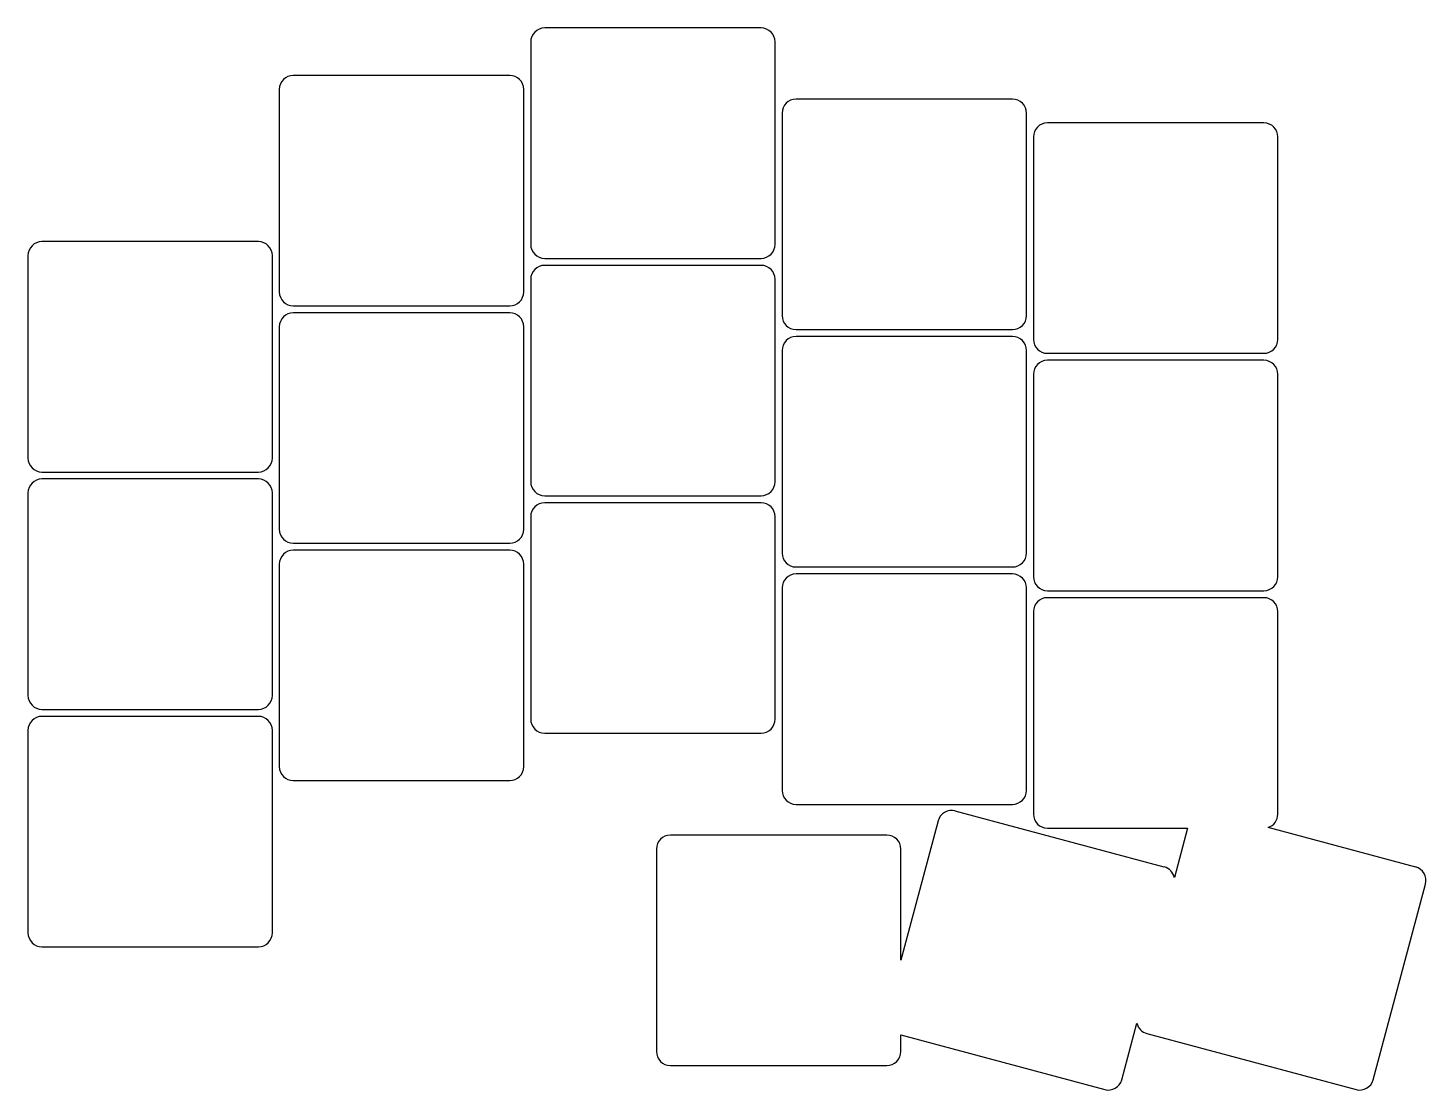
# Model space of a CAD drawing. Header units: millimetres. Extents: x -9 to 91, y -19 to 58.
import ezdxf

# ---------------------------------------------------------------- set-up
doc = ezdxf.new("R2010")
doc.units = ezdxf.units.MM

msp = doc.modelspace()

# ---------------------------------------------------------------- linework, layer by layer
for p, q in [((43.75, 57.55), (28.25, 57.55)), ((27.25, 56.55), (27.25, 42.05)), ((44.75, 42.05), (44.75, 56.55)), ((25.75, 54.15), (10.25, 54.15)), ((9.25, 53.15), (9.25, 38.65)), ((26.75, 38.65), (26.75, 53.15)), ((61.75, 52.45), (46.25, 52.45)), ((45.25, 51.45), (45.25, 36.95)), ((62.75, 36.95), (62.75, 51.45)), ((79.75, 50.75), (64.25, 50.75)), ((63.25, 49.75), (63.25, 35.25)), ((80.75, 35.25), (80.75, 49.75)), ((7.75, 42.25), (-7.75, 42.25)), ((-8.75, 41.25), (-8.75, 26.75)), ((8.75, 26.75), (8.75, 41.25)), ((28.25, 41.05), (43.75, 41.05)), ((43.75, 40.55), (28.25, 40.55)), ((27.25, 39.55), (27.25, 25.05)), ((44.75, 25.05), (44.75, 39.55)), ((10.25, 37.65), (25.75, 37.65)), ((25.75, 37.15), (10.25, 37.15)), ((9.25, 36.15), (9.25, 21.65)), ((26.75, 21.65), (26.75, 36.15)), ((46.25, 35.95), (61.75, 35.95)), ((61.75, 35.45), (46.25, 35.45)), ((45.25, 34.45), (45.25, 19.95)), ((62.75, 19.95), (62.75, 34.45)), ((64.25, 34.25), (79.75, 34.25)), ((79.75, 33.75), (64.25, 33.75)), ((63.25, 32.75), (63.25, 18.25)), ((80.75, 18.25), (80.75, 32.75)), ((-7.75, 25.75), (7.75, 25.75)), ((7.75, 25.25), (-7.75, 25.25)), ((-8.75, 24.25), (-8.75, 9.75)), ((8.75, 9.75), (8.75, 24.25)), ((28.25, 24.05), (43.75, 24.05)), ((43.75, 23.55), (28.25, 23.55)), ((27.25, 22.55), (27.25, 8.05)), ((44.75, 8.05), (44.75, 22.55)), ((10.25, 20.65), (25.75, 20.65)), ((25.75, 20.15), (10.25, 20.15)), ((9.25, 19.15), (9.25, 4.65)), ((26.75, 4.65), (26.75, 19.15)), ((46.25, 18.95), (61.75, 18.95)), ((61.75, 18.45), (46.25, 18.45)), ((45.25, 17.45), (45.25, 2.95)), ((62.75, 2.95), (62.75, 17.45)), ((64.25, 17.25), (79.75, 17.25)), ((79.75, 16.75), (64.25, 16.75)), ((63.25, 15.75), (63.25, 1.25)), ((80.75, 1.25), (80.75, 15.75)), ((-7.75, 8.75), (7.75, 8.75)), ((7.75, 8.25), (-7.75, 8.25)), ((-8.75, 7.25), (-8.75, -7.25)), ((8.75, -7.25), (8.75, 7.25)), ((28.25, 7.05), (43.75, 7.05)), ((10.25, 3.65), (25.75, 3.65)), ((46.25, 1.95), (61.75, 1.95)), ((72.62, -2.54), (57.65, 1.47)), ((56.42, 0.77), (53.75, -9.21)), ((64.25, 0.25), (74.29, 0.25)), ((74.29, 0.25), (73.34, -3.29)), ((90.62, -2.54), (80.05, 0.3)), ((52.75, -0.25), (37.25, -0.25)), ((36.25, -1.25), (36.25, -15.75)), ((53.75, -9.21), (53.75, -1.25)), ((87.58, -17.77), (91.33, -3.76)), ((-7.75, -8.25), (7.75, -8.25)), ((69.58, -17.77), (70.66, -13.71)), ((53.75, -15.75), (53.75, -14.56)), ((53.75, -14.56), (68.35, -18.47)), ((71.38, -14.46), (86.35, -18.47)), ((37.25, -16.75), (52.75, -16.75))]:
    msp.add_line(p, q)
for centre, start, end in [((28.25, 56.55), 90, 180), ((43.75, 56.55), 0, 90), ((10.25, 53.15), 90, 180), ((25.75, 53.15), 0, 90), ((46.25, 51.45), 90, 180), ((61.75, 51.45), 0, 90), ((64.25, 49.75), 90, 180), ((79.75, 49.75), 0, 90), ((-7.75, 41.25), 90, 180), ((7.75, 41.25), 0, 90), ((28.25, 42.05), 180, 270), ((43.75, 42.05), 270, 360), ((28.25, 39.55), 90, 180), ((43.75, 39.55), 0, 90), ((10.25, 38.65), 180, 270), ((25.75, 38.65), 270, 360), ((10.25, 36.15), 90, 180), ((25.75, 36.15), 0, 90), ((46.25, 36.95), 180, 270), ((61.75, 36.95), 270, 360), ((46.25, 34.45), 90, 180), ((61.75, 34.45), 0, 90), ((64.25, 35.25), 180, 270), ((79.75, 35.25), 270, 360), ((64.25, 32.75), 90, 180), ((79.75, 32.75), 0, 90), ((-7.75, 26.75), 180, 270), ((7.75, 26.75), 270, 360), ((-7.75, 24.25), 90, 180), ((7.75, 24.25), 0, 90), ((28.25, 25.05), 180, 270), ((43.75, 25.05), 270, 360), ((28.25, 22.55), 90, 180), ((43.75, 22.55), 0, 90), ((10.25, 21.65), 180, 270), ((25.75, 21.65), 270, 360), ((10.25, 19.15), 90, 180), ((25.75, 19.15), 0, 90), ((46.25, 19.95), 180, 270), ((61.75, 19.95), 270, 360), ((46.25, 17.45), 90, 180), ((61.75, 17.45), 0, 90), ((64.25, 18.25), 180, 270), ((79.75, 18.25), 270, 360), ((64.25, 15.75), 90, 180), ((79.75, 15.75), 0, 90), ((-7.75, 9.75), 180, 270), ((7.75, 9.75), 270, 360), ((-7.75, 7.25), 90, 180), ((7.75, 7.25), 0, 90), ((28.25, 8.05), 180, 270), ((43.75, 8.05), 270, 360), ((10.25, 4.65), 180, 270), ((25.75, 4.65), 270, 360), ((46.25, 2.95), 180, 270), ((61.75, 2.95), 270, 360), ((57.39, 0.51), 75, 165), ((64.25, 1.25), 180, 270), ((79.75, 1.25), 287.408, 360), ((37.25, -1.25), 90, 180), ((52.75, -1.25), 0, 90), ((72.36, -3.5), 372.5429, 75), ((90.36, -3.5), 345, 75), ((-7.75, -7.25), 180, 270), ((7.75, -7.25), 270, 360), ((71.64, -13.5), 192.5429, 255), ((37.25, -15.75), 180, 270), ((52.75, -15.75), 270, 360), ((68.61, -17.51), 255, 345), ((86.61, -17.51), 255, 345)]:
    msp.add_arc(centre, 1, start, end)

doc.saveas('drawing.dxf')
